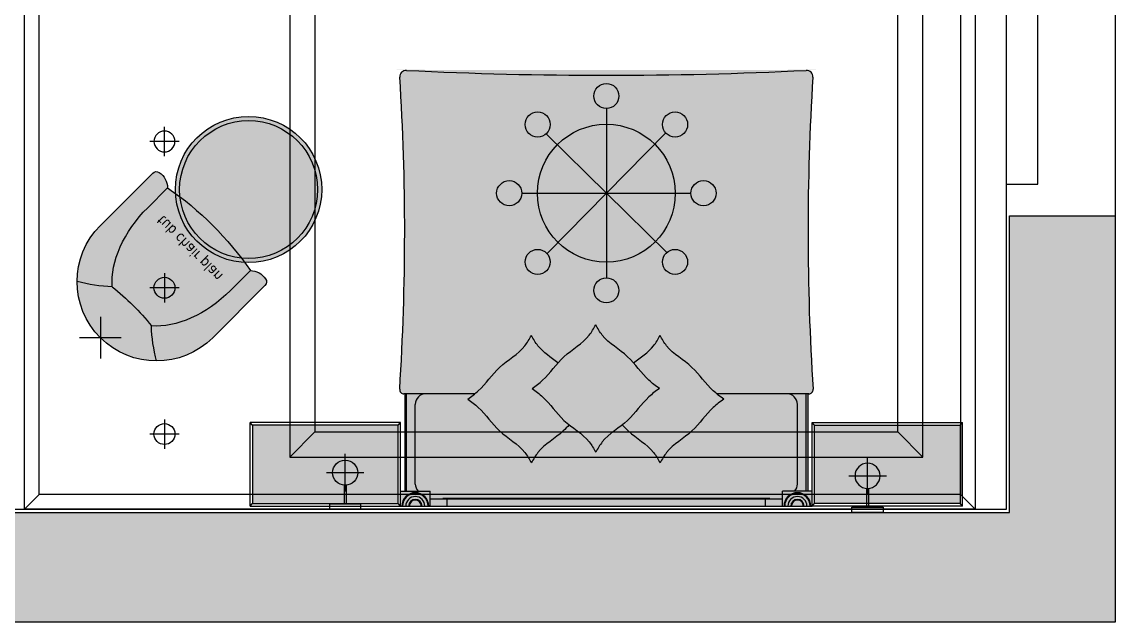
# Model space of a CAD drawing. Header units: millimetres. Extents: x 10553 to 38258, y 46576 to 64025.
# Drawn here: x 33025 to 38258, y 47460 to 50333 of the extents above; entities that cross this region are included whole.
import ezdxf

# ---------------------------------------------------------------- set-up
doc = ezdxf.new("R2010")
doc.units = ezdxf.units.MM
for name, color, linetype in [('ceiling', 232, 'Continuous'), ('cont', 175, 'Continuous'), ('contour', 4, 'Continuous'), ('floor', 172, 'Continuous'), ('furn', 34, 'Continuous'), ('furn hatch', 254, 'Continuous'), ('light', 230, 'Continuous'), ('plaster', 81, 'Continuous'), ('wall', 5, 'Continuous')]:
    doc.layers.add(name, color=color, linetype=linetype)
doc.styles.get("Standard").update_dxf_attribs({"font": 'arial.ttf'})

# ---------------------------------------------------------------- blocks, each defined once
blk = doc.blocks.new('bed (plan)')
at = {"layer": 'furn hatch', "linetype": 'ByBlock'}
h = blk.add_hatch(color=256, dxfattribs=at)
edge = h.paths.add_edge_path()
edge.add_ellipse((1258.749999999693, -129.1499999999541), major_axis=(822.8959913012318, 822.8959913012318), ratio=1, start_angle=131.3481957178716, end_angle=138.5917142279979, ccw=False)
edge.add_ellipse((95.36632932841803, -54.89999999996411), major_axis=(-1.414213562373095, 1.414213562373095), ratio=0.9999999999999387, start_angle=221.3481957178836, end_angle=314.9999999999982)
edge.add_line((95.36632932841803, -52.89999999996428), (94.99999999935562, -52.89999999996428))
edge.add_line((94.99999999935562, -52.89999999996428), (94.99999999935608, -7.099999999963984))
edge.add_line((94.99999999935608, -7.099999999963984), (95.79999999931852, -7.099999999963984))
edge.add_line((95.79999999931852, -7.099999999963984), (95.79999999931852, -6.999999999964132))
edge.add_line((95.79999999931852, -6.999999999964132), (96.99999999928878, -6.999999999964132))
edge.add_line((96.99999999928878, -6.999999999964132), (96.99999999928923, 5.684341886080801e-14))
edge.add_line((96.99999999928923, 5.684341886080801e-14), (-96.99999999928878, 5.684341886080801e-14))
edge.add_line((-96.99999999928878, 5.684341886080801e-14), (-96.99999999928878, -6.999999999964132))
edge.add_line((-96.99999999928878, -6.999999999964132), (-95.79999999928896, -6.999999999964132))
edge.add_line((-95.79999999928896, -6.999999999964132), (-95.79999999928896, -7.099999999963927))
edge.add_line((-95.79999999928896, -7.099999999963927), (-94.99999999935517, -7.099999999963984))
edge.add_line((-94.99999999935517, -7.099999999963984), (-94.99999999935517, -52.89999999996417))
edge.add_line((-94.99999999935517, -52.89999999996417), (-95.36632932841849, -52.89999999996428))
edge.add_ellipse((-95.36632932841758, -54.89999999996417), major_axis=(-1.4142135623731, 1.4142135623731), ratio=0.9999999999999893, start_angle=-45.00000000000031, end_angle=48.65180428212735)
edge.add_ellipse((-1258.750000000005, -129.1499999999616), major_axis=(-822.8959913014588, 822.8959913014588), ratio=0.9999999999999994, start_angle=221.4082857720034, end_angle=228.6518042821278, ccw=False)
edge.add_ellipse((-94.29106223705594, -202.2424845104946), major_axis=(-2.121320343559603, 2.121320343559603), ratio=0.9999999999999872, start_angle=41.40828577201795, end_angle=137.7029539343334)
edge.add_ellipse((-3.183231456205249e-12, -2305.399999999965), major_axis=(-1.971220551600547e-11, 2102.50000000005), ratio=0.9495711471803869, start_angle=-2.7029539343203055, end_angle=2.7029539343188844, ccw=False)
edge.add_ellipse((94.2910622370573, -202.2424845104951), major_axis=(2.121320343559809, 2.121320343559808), ratio=0.9999999999999182, start_angle=222.2970460656817, end_angle=318.5917142279896)
at = {"color": 0}
for p, q in [((-96.99999999928878, 0), (-96.99999999928878, -6.999999999964189)), ((-94.1692193869444, -6.999999999964189), (-94.1692193869444, -52.89999999996422))]:
    blk.add_line(p, q, dxfattribs=at)
at = {"color": 0, "linetype": 'ByBlock'}
for p, q in [((-82.99999999932061, 0), (-82.99999999932061, -6.999999999964189)), ((-74.9999999993006, 0), (-74.9999999993006, -3.199999999964348)), ((74.99999999932925, 0), (74.99999999932925, -3.199999999964348)), ((82.99999999932061, 0), (82.99999999932061, -6.999999999964189)), ((96.99999999928923, 0), (96.99999999928923, -6.999999999964189)), ((-76.99999999929105, -3.199999999964348), (-76.99999999929105, -3.599999999964439)), ((76.99999999931879, -3.199999999964348), (76.99999999931879, -3.599999999964439)), ((-95.79999999928896, -7.099999999963984), (-84.19999999932065, -7.099999999964439)), ((-84.19999999932065, -7.099999999963984), (-84.19999999932065, -6.999999999964302)), ((84.19999999935044, -7.099999999963984), (84.19999999935044, -6.999999999964302)), ((95.79999999931874, -7.099999999963984), (84.19999999935044, -7.099999999964439)), ((94.16921938694486, -6.999999999964189), (94.16921938694509, -52.89999999996422)), ((95.79999999931874, -7.099999999963984), (95.79999999931874, -6.999999999964302)), ((-89.99999999999955, -10.39999999996417), (-89.99999999999955, -47.89999999996417)), ((90.00000000000045, -10.39999999996417), (90.00000000000045, -47.89999999996417)), ((-95.36632932841758, -52.89999999996417), (-51.96346771649405, -52.89999999996417)), ((61.96346771649451, -52.89999999996417), (95.36632932841803, -52.89999999996417))]:
    blk.add_line(p, q, dxfattribs=at)
for points in [[(96.99999999928878, 0), (-96.99999999928878, 0)], [(-82.99999999932061, -3.199999999964348), (82.9999999993488, -3.199999999964405)], [(-76.99999999929105, -3.599999999964439), (76.99999999931879, -3.599999999964439)], [(-96.99999999928878, -6.999999999964189), (-82.99999999932061, -6.999999999964189)], [(-94.99999999935517, -6.999999999964189), (-94.99999999935517, -52.89999999996417)], [(96.99999999928923, -6.999999999964189), (82.99999999932061, -6.999999999964189)], [(94.9999999993554, -52.89999999996417), (94.99999999935562, -6.999999999964189)]]:
    blk.add_lwpolyline(points, dxfattribs=at)
for centre, radius in [((-89.99999999930469, 0), 6.299999999988813), ((-89.99999999930469, 0), 5.99999999999136), ((-89.99999999930469, 0), 4.499999999999773), ((-89.99999999930469, 0), 3.158747345776419), ((-89.99999999930469, 0), 2.840927851761535), ((89.99999999930515, 0), 6.299999999988813), ((89.99999999930515, 0), 5.99999999999136), ((89.99999999930515, 0), 4.499999999999773), ((89.99999999930515, 0), 3.158747345776419), ((89.99999999930515, 0), 2.840927851761535)]:
    blk.add_arc(centre, radius, 180, 0, dxfattribs=at)
for centre, major_axis, ratio, start_param, end_param in [((-84.99999999999955, -10.39999999996417), (3.53553390593278, 3.53553390593278), 0.9999999999999758, 1.608431855532439, 2.356194490192332), ((85.00000000000045, -10.39999999996417), (-3.535533905932801, 3.535533905932801), 0.9999999999999641, 3.926990816987259, 4.674753451647171), ((-84.99999999999955, -47.89999999996417), (-3.535533905932765, 3.535533905932765), 0.999999999999984, 0.7853981633974563, 2.356194490192337), ((85.00000000000045, -47.89999999996417), (3.535533905932794, 3.535533905932794), 0.999999999999968, 3.926990816987257, 5.497787143782122), ((-95.36632932841758, -54.89999999996422), (-1.4142135623731, 1.4142135623731), 0.9999999999999893, -0.7853981633974537, 0.8491341717589984), ((-1258.750000000005, -129.1499999999617), (-822.8959913014588, 822.8959913014588), 0.9999999999999994, 3.864303577917975, 3.990726825348799), ((1258.749999999693, -129.1499999999541), (822.8959913012318, 822.8959913012318), 1, 2.292458481830776, 2.418881729261634), ((95.36632932841803, -54.89999999996417), (-1.414213562373095, 1.414213562373095), 0.9999999999999386, 3.863254808625883, 5.497787143782107), ((95.36632932841803, -54.89999999996417), (-1.414213562373095, 1.414213562373095), 0.9999999999999386, 3.863254808625883, 5.497787143782107), ((-94.29106223705594, -202.2424845104948), (-2.121320343559603, 2.121320343559603), 0.9999999999999875, 0.7227109243284353, 2.403369935876198), ((-3.183231456205249e-12, -2305.399999999965), (-1.971220551600547e-11, 2102.50000000005), 0.9495711471803869, -0.04717544568362486, 0.04717544568359933), ((94.2910622370573, -202.2424845104951), (2.121320343559809, 2.121320343559808), 0.9999999999999182, 3.879815371303653, 5.560474382851282)]:
    blk.add_ellipse(centre, major_axis=major_axis, ratio=ratio, start_param=start_param, end_param=end_param, dxfattribs=at)
for points, knots in [([(-55.28161005304673, -50.37072092055695), (-53.57369610247133, -49.11089182664779), (-47.84918130324331, -44.8882491752708), (-41.08443227167209, -34.2683318346343), (-29.81745028970545, -28.32732168834974), (-26.26205906366476, -22.07316713604001), (-25.31088913245367, -20.39999999996417)], [0, 0, 0, 0, 63.40047833522669, 212.503080957849, 369.0804236905307, 426.2689815953232, 426.2689815953232, 426.2689815953232, 426.2689815953232]), ([(-7.518915788108643, -38.30244874943759), (-8.410730900119233, -37.28816866848558), (-12.91226448346515, -32.48875811867248), (-20.80432797520461, -28.3273216883502), (-24.35971920124348, -22.07316713604007), (-25.31088913245367, -20.39999999996417)], [172.0943258210815, 172.0943258210815, 172.0943258210815, 172.0943258210815, 212.5030809578514, 369.0804236905275, 426.2689815953121, 426.2689815953121, 426.2689815953121, 426.2689815953121]), ([(17.5189157881091, -38.30244874943759), (18.41073090012014, -37.28816866848558), (22.91226448346606, -32.48875811867248), (30.80432797520507, -28.3273216883502), (34.35971920124393, -22.07316713604007), (35.31088913245458, -20.39999999996417)], [172.0943258210815, 172.0943258210815, 172.0943258210815, 172.0943258210815, 212.5030809578514, 369.0804236905275, 426.2689815953121, 426.2689815953121, 426.2689815953121, 426.2689815953121]), ([(65.28161005304719, -50.37072092055695), (63.57369610247224, -49.11089182664779), (57.84918130324422, -44.8882491752708), (51.08443227167299, -34.2683318346343), (39.81745028970636, -28.32732168834974), (36.26205906366567, -22.07316713604001), (35.31088913245458, -20.39999999996417)], [0, 0, 0, 0, 63.40047833522669, 212.503080957849, 369.0804236905307, 426.2689815953232, 426.2689815953232, 426.2689815953232, 426.2689815953232]), ([(-24.97072092059079, -55.37072092055695), (-23.26280697001539, -54.11089182664779), (-17.53829217078737, -49.88824917527074), (-10.77354313921614, -39.26833183463452), (0.4934388427509475, -33.3273216883502), (4.048830068789812, -27.07316713604007), (5.000000000000455, -25.39999999996417)], [0, 0, 0, 0, 63.40047833522669, 212.5030809578514, 369.0804236905275, 426.2689815953121, 426.2689815953121, 426.2689815953121, 426.2689815953121]), ([(34.97072092059307, -55.37072092055695), (33.26280697001766, -54.11089182664779), (27.53829217078965, -49.8882491752708), (20.77354313921887, -39.2683318346343), (9.506561157252236, -33.32732168834974), (5.951169931211552, -27.07316713604001), (5.000000000000455, -25.39999999996417)], [0, 0, 0, 0, 63.40047833522669, 212.503080957849, 369.0804236905306, 426.2689815953231, 426.2689815953231, 426.2689815953231, 426.2689815953231]), ([(-55.28161005304673, -50.37072092055695), (-53.57369610247133, -51.63055001446611), (-47.84918130324331, -55.85319266584304), (-41.08443227167209, -66.47311000647954), (-29.81745028970545, -72.41412015276416), (-26.26205906366476, -78.66827470507383), (-25.31088913245367, -80.34144184114973)], [0, 0, 0, 0, 63.40047833522669, 212.503080957849, 369.0804236905307, 426.2689815953233, 426.2689815953233, 426.2689815953233, 426.2689815953233]), ([(65.28161005304719, -50.37072092055695), (63.57369610247224, -51.63055001446611), (57.84918130324422, -55.85319266584304), (51.08443227167299, -66.47311000647954), (39.81745028970636, -72.41412015276416), (36.26205906366567, -78.66827470507383), (35.31088913245458, -80.34144184114973)], [0, 0, 0, 0, 63.40047833522669, 212.503080957849, 369.0804236905307, 426.2689815953233, 426.2689815953233, 426.2689815953233, 426.2689815953233]), ([(-24.97072092059079, -55.37072092055695), (-23.26280697001539, -56.63055001446611), (-17.53829217078737, -60.8531926658431), (-10.77354313921614, -71.47311000647937), (0.4934388427509475, -77.41412015276364), (4.048830068789812, -83.66827470507383), (5.000000000000455, -85.34144184114973)], [0, 0, 0, 0, 63.40047833522669, 212.5030809578514, 369.0804236905276, 426.2689815953125, 426.2689815953125, 426.2689815953125, 426.2689815953125]), ([(34.97072092059307, -55.37072092055695), (33.26280697001766, -56.63055001446611), (27.53829217078965, -60.8531926658431), (20.77354313921887, -71.47311000647954), (9.506561157252236, -77.41412015276416), (5.951169931211552, -83.66827470507383), (5.000000000000455, -85.34144184114973)], [0, 0, 0, 0, 63.40047833522669, 212.503080957849, 369.0804236905307, 426.2689815953233, 426.2689815953233, 426.2689815953233, 426.2689815953233]), ([(-12.7919733443473, -67.4389930916762), (-16.08957000376085, -70.02667444215768), (-21.33785360508045, -73.35262495708065), (-24.35971920124348, -78.66827470507383), (-25.31088913245367, -80.34144184114973)], [244.5810098080917, 244.5810098080917, 244.5810098080917, 244.5810098080917, 369.0804236905276, 426.2689815953125, 426.2689815953125, 426.2689815953125, 426.2689815953125]), ([(22.79197334434821, -67.4389930916762), (26.08957000376176, -70.02667444215768), (31.33785360508136, -73.35262495708065), (34.35971920124393, -78.66827470507383), (35.31088913245458, -80.34144184114973)], [244.5810098080917, 244.5810098080917, 244.5810098080917, 244.5810098080917, 369.0804236905276, 426.2689815953125, 426.2689815953125, 426.2689815953125, 426.2689815953125])]:
    blk.add_open_spline(points, degree=3, knots=knots, dxfattribs=at)
at = {"layer": 'furn', "color": 34}
blk.add_line((-95.79999999928896, -7.099999999963984), (-95.79999999928896, -6.999999999964302), dxfattribs=at)
blk = doc.blocks.new('fwse')
at = {"linetype": 'ByBlock'}
blk.add_hatch(color=254, dxfattribs=at).paths.add_polyline_path([(-885.698044268298, 387.1999999943656), (-885.6980442682981, 12.79999999981374), (-12.79999999981374, 12.79999999981374), (-12.79999999981374, 387.1999999943654)])
at = {"color": 0, "linetype": 'ByBlock'}
for p, q in [((-898.4980442681117, 0), (-898.4980442681117, 399.9999999941792)), ((-885.698044268298, 387.1999999943655), (-898.4980442681117, 399.9999999941792)), ((0, 399.9999999941792), (-898.4980442681117, 399.9999999941792)), ((-885.698044268298, 387.1999999943655), (-885.698044268298, 12.79999999981374)), ((-12.79999999981374, 387.1999999943655), (-885.698044268298, 387.1999999943655)), ((-12.79999999981374, 387.1999999943655), (0, 399.9999999941792)), ((-12.79999999981374, 12.79999999981374), (-12.79999999981374, 387.1999999943655)), ((0, 0), (0, 399.9999999941792)), ((-898.4980442681117, 0), (-885.698044268298, 12.79999999981374)), ((-898.4980442681117, 0), (0, 0)), ((-885.698044268298, 12.79999999981374), (-12.79999999981374, 12.79999999981374)), ((0, 0), (-12.79999999981374, 12.79999999981374))]:
    blk.add_line(p, q, dxfattribs=at)
blk = doc.blocks.new('wall sconce')
at = {"color": 0}
for p, q in [((-0.5, -11.52086962844987), (-0.5, -2.5)), ((0.5, -11.52086962844623), (0.5, -2.499999999996362)), ((0, -8.5), (0, -26.5)), ((-9, -17.5), (9, -17.5))]:
    blk.add_line(p, q, dxfattribs=at)
blk.add_lwpolyline([(-7.5, -2.5), (7.5, -2.499999999998181), (7.5, 1.818989403545856e-12), (-7.5, 0)], close=True, dxfattribs=at)
blk.add_circle((0, -17.5), 6, dxfattribs=at)
blk = doc.blocks.new('tub chair (pl)')
at = {"layer": 'furn hatch'}
blk.add_hatch(color=256, dxfattribs=at).paths.add_polyline_path([(-380, -380.0000000000005), (-380, -733.7985254002763, 0.359132370805086), (-359.7619047619064, -758.3408207908578, 0.2427726687609018), (-280, -735.0000000000005, 0.08928571428571506), (280.0000000000018, -735.0000000000005, 0.2427726687609017), (359.7619047619064, -758.3408207908576, 0.3591323708050885), (380.0000000000018, -733.798525400276), (380, -380.0000000000005, 1)])
at = {"color": 0}
for p, q in [((-280, -600.0000000000002), (-280, -735.0000000000002)), ((280, -600.0000000000005), (280, -735.0000000000005))]:
    blk.add_line(p, q, dxfattribs=at)
blk.add_lwpolyline([(280.0000000000018, -735.0000000000005, 0.2427726687609018), (359.7619047619064, -758.3408207908576, 0.359132370805086), (380.0000000000018, -733.7985254002763), (380, -380.0000000000005, 0.9999999999999999), (-380, -380.0000000000005), (-380, -733.7985254002763, 0.359132370805086), (-359.7619047619064, -758.3408207908578, 0.2427726687609018), (-280, -735.0000000000005)], format="xyb", dxfattribs=at)
for centre, radius, start, end in [((-636.0425496772968, -747.3419728264112), 734.4999999999984, 46.73425437310964, 59.99171527948745), ((636.0425496772987, -747.3419728264114), 734.4999999999984, 120.0082847205125, 133.2657456268904), ((0, 955.1668801223153), 1175.166880122316, 263.5198255712766, 276.4801744287234), ((1.818989403545856e-12, 820.4999999999854), 1580.499999999986, 259.7956694952657, 280.2043305047343)]:
    blk.add_arc(centre, radius, start, end, dxfattribs=at)
for start_param, end_param in [(3.635050132080043, 4.71238898038469), (1.570796326794897, 2.648135175099545)]:
    blk.add_ellipse((0, -600.0000000000005), major_axis=(-1.786507449911106e-13, -440), ratio=0.6363636363636376, start_param=start_param, end_param=end_param, dxfattribs=at)
at = {"layer": 'contour'}
blk.add_lwpolyline([(280.0000000000018, -735.0000000000005, 0.2427726687609018), (359.7619047619064, -758.3408207908576, 0.359132370805086), (380.0000000000018, -733.7985254002763), (380, -380.0000000000005, 0.9999999999999999), (-380, -380.0000000000005), (-380, -733.7985254002763, 0.359132370805086), (-359.7619047619064, -758.3408207908578, 0.2427726687609018), (-280, -735.0000000000005, 0.08928571428571508)], format="xyb", close=True, dxfattribs=at)
blk = doc.blocks.new('chair 700 plan')
at = {"layer": 'Defpoints', "color": 1}
for points in [[(-70.71067811865467, -70.71067811865476), (70.71067811865507, 70.71067811865476)], [(70.71067811865507, -70.71067811865476), (-70.71067811865467, 70.71067811865476)]]:
    blk.add_lwpolyline(points, dxfattribs=at)
at = {"layer": 'cont', "color": 34}
blk.add_blockref('tub chair (pl)', (1.989519660128281e-13, 0), dxfattribs=at)
at = {"layer": 'Defpoints', "color": 40, "insert": (-3.880505596394534e-14, -611.2518625152406), "char_height": 50.00000000000001, "width": 1041.9929, "attachment_point": 5}
blk.add_mtext('{\\fTahoma|b0|i0|c0|p34;tub chair plan}', dxfattribs=at)
blk = doc.blocks.new('chandelier')
at = {"color": 0}
for p, q in [((0, -270), (0, 270)), ((192.5515027338348, -189.2720761098742), (-192.5515027338133, 189.2720761098958)), ((189.2720761088854, 192.5515027348065), (-189.2720761088853, -192.5515027348069)), ((270, 0), (-270, 0))]:
    blk.add_line(p, q, dxfattribs=at)
for centre, radius in [((2.842170943040401e-14, 310), 40), ((-219.2031021678298, 219.2031021678299), 40), ((219.20310216783, 219.2031021678295), 40), ((0, 0), 220), ((-309.9999999999999, 0), 40), ((310.0000000000001, -2.273736754432321e-13), 40), ((-219.2031021678297, -219.2031021678299), 40), ((219.2031021678297, -219.2031021678301), 40), ((-2.040521614524171e-13, -310), 40)]:
    blk.add_circle(centre, radius, dxfattribs=at)
blk = doc.blocks.new('downlight')
at = {"color": 0}
for p, q in [((0, 10.5), (0, -10.5)), ((-10.5, 0), (10.5, 0))]:
    blk.add_line(p, q, dxfattribs=at)
blk.add_circle((0, 0), 7.5, dxfattribs=at)
blk = doc.blocks.new('lopom')
at = {"layer": 'furn', "linetype": 'ByBlock'}
h = blk.add_hatch(color=254, dxfattribs=at)
edge = h.paths.add_edge_path()
edge.add_arc((0, 0), 350, 0, 360)
at = {"layer": 'furn', "color": 34, "linetype": 'ByBlock'}
for radius in [350, 330.0000000000069]:
    blk.add_circle((0, 0), radius, dxfattribs=at)

msp = doc.modelspace()

# ---------------------------------------------------------------- hatches: boundary and pattern name
at = {"layer": 'wall', "true_color": 0x6e6e6e}
h = msp.add_hatch(color=8, dxfattribs=at)
h.paths.add_polyline_path([(27277.58513869904, 58760.49100309389), (25962.58513869904, 58760.49100309389), (25962.58513869904, 51320.49100309389), (26462.58513869904, 51320.49100309389), (26462.58513869904, 53150.49100309389), (27277.58513869904, 53150.49100309389), (27277.58513869904, 53560.49100309389), (26467.58513869904, 53560.49100309389), (26467.58513869898, 58260.49100309389), (27277.58513869898, 58260.49100309389)])
h.paths.add_polyline_path([(32122.58513869904, 58760.49100309389), (30077.58513869904, 58760.49100309389), (30077.58513869904, 58260.49100309389), (32122.58513869904, 58260.49100309389)])
h.paths.add_polyline_path([(35517.58513869904, 58760.49100309386), (33582.58513869904, 58760.49100309386), (33582.58513869904, 58260.49100309389), (35517.58513869904, 58260.49100309389)])
h.paths.add_polyline_path([(37317.58513869904, 58760.49100309389), (38257.58513869898, 58760.49100309389), (38257.58513869904, 52285.49100309386), (37737.58513869904, 52285.49100309386), (37737.58513869904, 53175.49100309389), (34667.58513869904, 53175.49100309389), (34667.5851386991, 53575.49100309392), (34917.58513869904, 53575.49100309392), (34917.58513869904, 53560.49100309389), (37717.58513869904, 53560.49100309389), (37717.58513869904, 58260.49100309389), (37317.58513869904, 58260.49100309389)])
h.paths.add_polyline_path([(28207.58513869904, 53560.49100309389), (30372.58513869904, 53560.49100309389), (30372.58513869904, 53575.49100309389), (33737.5851386991, 53575.49100309389), (33737.5851386991, 53175.49100309389), (29462.58513869904, 53175.49100309389), (29462.58513869904, 52970.49100309389), (29062.58513869904, 52970.49100309401), (29062.58513869904, 53150.49100309389), (28207.58513869909, 53150.49100309389)])
h.paths.add_polyline_path([(26462.58513869904, 49820.49100309389), (25961.57571743393, 49820.49100309392), (25961.57571743393, 47460.49100309389), (30397.58513869904, 47460.49100309389), (30397.58513869904, 47945.49100309389), (29462.58513869904, 47945.49100309389), (29462.58513869904, 51975.49100309389), (29062.58513869904, 51975.49100309389), (29062.58513869904, 47960.49100309389), (26462.58513869904, 47960.49100309389)])
h.paths.add_polyline_path([(37752.58513869904, 49405.49100309392), (38257.58513869904, 49405.49100309389), (38257.58513869898, 47460.49100309389), (32187.58513869904, 47460.49100309386), (32187.5851386991, 47945.49100309389), (32462.58513869904, 47945.49100309389), (32562.58513869904, 47945.49100309389), (32562.58513869904, 47985.49100309389), (37752.58513869904, 47985.49100309389)])
h.paths.add_polyline_path([(38257.58513869904, 51300.49100309389), (37737.58513869904, 51300.49100309389), (37737.58513869904, 51140.49100309389), (37752.5851386991, 51140.49100309386), (37752.58513869904, 50890.49100309389), (38257.58513869904, 50890.49100309389)])
h.paths.add_polyline_path([(36901.97945180209, 53269.64264550339), (36901.97945180209, 53466.19043951586), (36460.89404843887, 53466.19043951586), (36460.89404843887, 53269.64264550339)], flags=16)
h.paths.add_polyline_path([(36358.64376518596, 53269.64264550339), (36358.64376518596, 53466.19043951586), (35917.55836182274, 53466.19043951586), (35917.55836182274, 53269.64264550339)], flags=16)

# ---------------------------------------------------------------- linework, layer by layer
at = {"layer": 'ceiling', "linetype": 'ByBlock'}
for p, q in [((37587.5851386991, 51025.49100309322), (37587.58513869916, 48000.52804293256)), ((34307.58513869898, 48250.52804293256), (34427.58513869892, 48370.52804293256)), ((37217.5851386991, 48370.52804293256), (37337.5851386991, 48250.52804293256)), ((33107.58513869904, 48070.52804293256), (33037.58513869904, 48000.52804293256)), ((37517.5851386991, 48070.52804293256), (37587.58513869916, 48000.52804293256))]:
    msp.add_line(p, q, dxfattribs=at)
for points in [[(37737.5851386991, 51025.49100309322), (34822.58513869904, 51025.49100309322), (34822.58513869904, 51520.49100309389), (32577.58513869904, 51520.49100309389), (32577.58513869904, 48000.52804293256), (37737.58513869916, 48000.52804293256), (37737.58513869985, 51025.49100309322)], [(33037.58513869904, 51520.49100309389), (34822.58513869904, 51520.49100309389), (34822.58513869904, 51025.49100309322), (37587.5851386991, 51025.49100309322), (37587.5851386991, 48000.52804293256), (33037.58513869904, 48000.52804293256), (33037.58513869904, 51520.49100309389)]]:
    msp.add_lwpolyline(points, dxfattribs=at)
for points in [[(33107.58513869904, 51450.49100309389), (34752.58513869904, 51450.49100309389), (34752.58513869904, 50955.49100309322), (37517.5851386991, 50955.49100309322), (37517.5851386991, 48070.52804293256), (33107.58513869904, 48070.52804293256)], [(34307.58513869892, 48250.52804293256), (37337.5851386991, 48250.52804293256), (37337.5851386991, 50775.49100309322), (34307.58513869892, 50775.49100309322)], [(34427.58513869892, 48370.52804293256), (37217.5851386991, 48370.52804293256), (37217.5851386991, 50655.49100309322), (34427.58513869892, 50655.49100309322)]]:
    msp.add_lwpolyline(points, close=True, dxfattribs=at)
at = {"layer": 'floor', "linetype": 'ByBlock'}
msp.add_lwpolyline([(32577.58513869904, 51520.49100309389), (32577.58513869904, 48000.52804293256), (37737.58513869916, 48000.52804293277), (37737.5851386991, 49555.49100309392), (37887.58513869904, 49555.49100309392), (37887.58513869904, 50740.49100309389), (37737.58513869904, 50740.49100309389), (37737.58513869904, 51025.49100309322), (34822.58513869904, 51025.49100309322), (34822.58513869904, 51520.49100309389), (34042.58513869904, 51520.49100309389), (34042.58513869904, 51577.99100309389), (33112.58513869904, 51577.99100309389), (33112.58513869904, 51520.49100309389), (32577.58513869904, 51520.49100309389)], dxfattribs=at)
at = {"layer": 'plaster', "linetype": 'Continuous', "lineweight": 0, "flags": 128}
msp.add_lwpolyline([(37737.58513869904, 50740.49100309389), (37887.58513869904, 50740.49100309389), (37887.58513869904, 49555.49100309392), (37737.5851386991, 49555.49100309392), (37737.58513869916, 48000.52804293256), (32577.58513869904, 48000.52804293256), (32577.58513869904, 51520.49100309389), (33112.58513869904, 51520.49100309389), (33112.58513869904, 51535.49100309389)], dxfattribs=at)
at = {"layer": 'wall', "color": 4, "linetype": 'ByBlock'}
msp.add_line((38257.58513869904, 50890.49100309389), (38257.58513869904, 49405.49100309389), dxfattribs=at)
at = {"layer": 'wall'}
msp.add_lwpolyline([(37752.58513869904, 49405.49100309392), (38257.58513869904, 49405.49100309389), (38257.58513869898, 47460.49100309389), (32187.58513869904, 47460.49100309386), (32187.5851386991, 47945.49100309389), (32462.58513869904, 47945.49100309389), (32562.58513869904, 47945.49100309389), (32562.58513869904, 47985.49100309389), (37752.58513869904, 47985.49100309389), (37752.5851386991, 49405.49100309392)], dxfattribs=at)

# ---------------------------------------------------------------- block references
at = {"layer": 'furn', "color": 34, "xscale": 10.16000000000349, "yscale": 10.16000000000349, "zscale": 10, "rotation": 180}
msp.add_blockref('bed (plan)', (35822.58513869904, 48015.73406094243), dxfattribs=at)
at = {"layer": 'furn'}
msp.add_blockref('lopom', (34110.27955947298, 49530.63516931396), dxfattribs=at)
at = {"layer": 'furn', "xscale": -1, "rotation": 134.9999999996244}
msp.add_blockref('chair 700 plan', (33401.12785907404, 48821.48346891513), dxfattribs=at)
at = {"layer": 'furn', "color": 34}
for p, xscale in [((34837.06513870595, 48015.73406094243), 0.8000000000465661), ((36808.10513869213, 48015.73406094243), -0.8)]:
    msp.add_blockref('fwse', p, dxfattribs=dict(at, xscale=xscale))
at = {"layer": 'light', "color": 61}
for name, p, xscale, yscale, rotation in [('chandelier', (35822.58513869741, 49513.00952301454), 1.5, 1.5, 180), ('downlight', (33707.58513869898, 49760.50952301323), -6.666599999996834, 6.666599999996834, 270), ('downlight', (33707.58513869898, 49060.50952301323), 6.666599999996834, 6.666599999996834, 270), ('downlight', (33707.58513869898, 48360.50952301323), 6.666599999996834, 6.666599999996834, 270)]:
    msp.add_blockref(name, p, dxfattribs=dict(at, xscale=xscale, yscale=yscale, rotation=rotation))
at = {"layer": 'light', "color": 61, "yscale": 10, "zscale": 10, "rotation": 180}
for p, xscale in [((34572.58513869904, 48000.52804293256), 10), ((37072.58513869904, 47985.49100309389), -10)]:
    msp.add_blockref('wall sconce', p, dxfattribs=dict(at, xscale=xscale))

doc.saveas('drawing.dxf')
